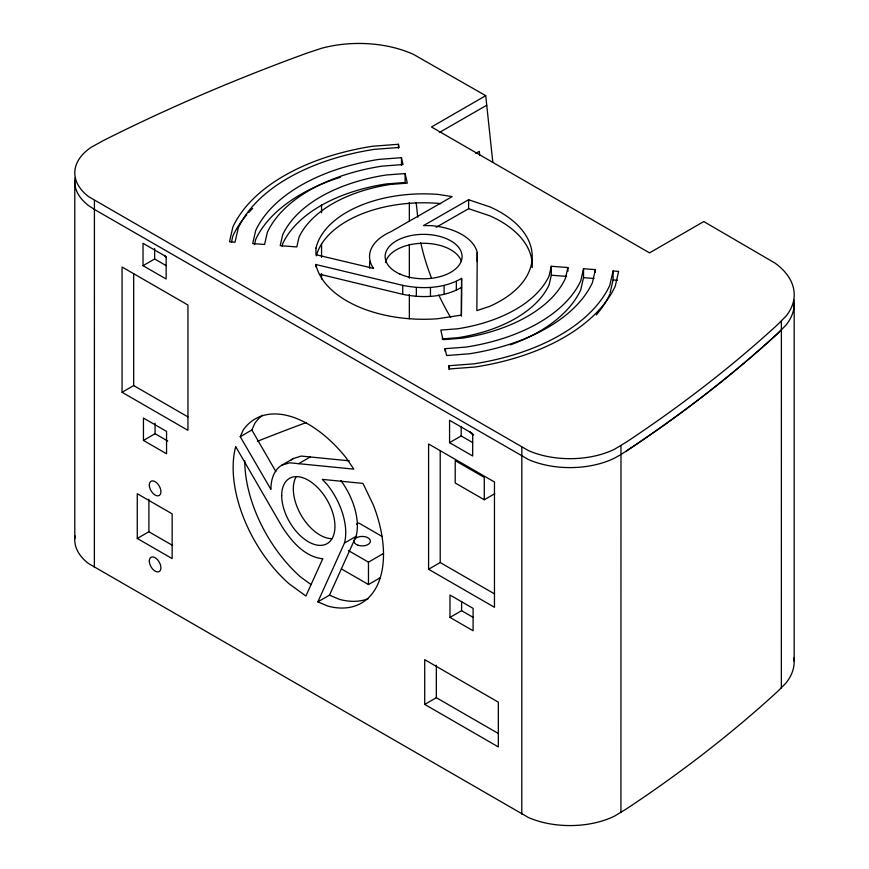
<?xml version="1.0" encoding="UTF-8"?>
<svg xmlns="http://www.w3.org/2000/svg" width="869" height="869" viewBox="0 0 869 869"><rect width="100%" height="100%" fill="white"/><g stroke="black" fill="none" stroke-linecap="round" stroke-linejoin="round"><path stroke-width="1.3" d="M461.613 278.384L461.374 315.11L437.379 318.771A108.625 62.72 0 0 1 315.849 264.513L402.727 285.358C422.291 289.355 444.026 288.638 461.613 278.384L461.428 316.197M477.233 252.607L476.853 310.613L489.41 306.464A108.625 62.72 0 0 0 490.062 206.952L468.619 199.74L423.464 225.614L430.861 225.625A54.063 31.219 0 0 1 477.233 252.607L477.233 261.547M231.458 242.136L232.859 235.977A197.926 114.273 0 0 1 246.785 214.719M254.487 244.721L255.671 239.507A174.311 100.641 0 0 1 340.594 177.2M282.153 246.123L282.707 243.689A146.329 84.489 0 0 1 386.173 183.946L405.117 182.512L405.117 173.561L386.173 174.995A146.329 84.489 0 0 0 282.707 234.739L280.209 245.677L296.796 246.937L299.001 237.259A129.459 74.745 0 0 1 390.539 184.413L407.3 183.142L405.117 173.561M551.304 266.272L549.099 275.951A129.459 74.745 0 0 1 457.55 328.797L440.8 330.079L442.984 339.649L461.928 338.215A146.329 84.489 0 0 0 565.393 278.471L567.891 267.543L551.304 266.272L551.304 275.223L549.099 284.902A129.459 74.745 0 0 1 457.55 337.748L442.093 338.921M595.395 272.182L595.395 269.629L583.523 268.727L580.764 280.85A162.242 93.667 0 0 1 466.045 347.079L445.047 348.675L445.047 351.228M583.523 268.727L583.523 277.678L580.764 289.801A162.242 93.667 0 0 1 510.331 344.874M595.395 269.629L592.419 282.653A174.311 100.641 0 0 1 469.162 353.813L446.612 355.53L445.047 348.675M448.936 365.74L449.664 368.934L475.278 366.99A197.926 114.273 0 0 0 615.23 286.183L618.609 271.389L613.079 270.976L609.799 285.336A192.299 111.026 0 0 1 473.822 363.85L448.936 365.74L448.936 369.575M610.103 292.983L613.079 279.927L613.079 270.976M240.235 436.694L243.222 430.014A106.311 61.373 60 0 1 345.905 457.528L353.846 469.141L289.616 462.786L281.86 465.176A52.911 30.545 60 0 0 270.911 489.399L240.235 436.694L251.858 429.981L254.845 423.301A106.311 61.373 60 0 1 262.373 415.241M344.461 543.049A52.911 30.545 60 0 0 327.026 484.381L322.29 479.384L362.97 483.414L373.42 505.182A106.311 61.373 60 0 1 327.776 606.073L317.858 601.859L344.461 543.049L356.084 536.336A52.911 30.545 60 0 0 340.909 480.6M317.858 601.859L329.481 595.146L356.084 536.336M485.728 95.666L413.742 54.53A87.758 50.663 0 0 0 321.552 48.284L307.365 52.976A1637.131 945.19 0 0 0 103.78 140.343L91.212 147.252A68.238 39.398 0 0 0 88.692 196.709L528.439 450.598A68.716 39.681 0 0 0 614.72 449.132L626.375 442.071A1637.131 945.19 0 0 0 777.701 324.528L785.837 316.338A87.758 50.663 0 0 0 775.029 263.111L703.781 221.552L649.534 252.879L431.469 126.983L485.728 95.666L492.832 162.46M75.082 535.945A68.238 39.398 0 0 0 88.649 563.612L528.395 817.49A68.716 39.681 0 0 0 614.676 816.024L626.343 808.963A1637.131 945.19 0 0 0 777.657 691.42L785.793 683.23A87.758 50.663 0 0 0 793.951 657.974M781.394 330.014L777.701 333.479A1637.131 945.19 0 0 1 626.386 451.022L620.933 454.509M143.027 265.675L166.142 279.025L166.142 256.648L143.027 243.309L143.027 265.675L154.649 258.973L166.207 265.642M439.377 132.501L486.749 105.203M475.777 153.378L479.297 151.347L479.721 155.301M122.062 392.288L187.943 430.329L187.943 305.03L122.062 267L122.062 392.288L133.685 385.575L188.008 416.935M143.45 440.431L166.555 453.781L166.555 431.404L143.45 418.054L143.45 440.431L155.073 433.718L167.782 441.061M137.269 538.465L172.149 558.604L172.149 513.851L137.269 493.722L137.269 538.465L148.903 531.752L172.149 545.178M281.86 465.176L293.494 458.463L301.239 456.073L349.316 460.831M298.632 463.677L310.266 456.964M449.566 442.658L472.682 455.997L472.682 433.631L449.566 420.281L449.566 442.658L461.189 435.945L472.747 442.614M356.453 524.344L358.778 523.008L382.262 536.564M348.502 550.631L368.467 562.156L383.577 553.434M484.272 499.773L484.272 477.396L455.204 460.624L455.204 482.99L484.272 499.773L494.733 493.733M341.452 568.934L368.467 584.533L380.09 577.82M428.591 569.26L494.461 607.29L494.461 482.002L428.591 443.972L428.591 569.26L440.214 562.547L494.537 593.907M449.979 617.403L473.094 630.753L473.094 608.376L449.979 595.037L449.979 617.403L461.602 610.701L473.16 617.37M424.713 704.411L498.339 746.927L498.339 702.174L424.713 659.669L424.713 704.411L436.336 697.698L498.274 733.469M436.195 227.265L468.619 208.69L490.062 215.903A108.625 62.72 0 0 1 532.176 267.652M319.89 274.278L402.727 294.309C422.291 298.306 444.026 297.589 461.613 287.335M620.977 454.53L614.676 458.05A68.716 39.681 0 0 1 528.395 459.516L94.373 209.418M398.436 144.276L372.823 146.22A197.926 114.273 0 0 0 232.859 227.026L229.492 241.821L235.021 242.234L238.302 227.874A192.299 111.026 0 0 1 374.278 149.359L399.164 147.469L398.436 144.276L398.436 148.11M401.489 157.68L378.938 159.396A174.311 100.641 0 0 0 255.671 230.557L252.705 243.581L264.578 244.482L267.337 232.36A162.242 93.667 0 0 1 382.056 166.131L403.053 164.534L401.489 157.68L401.489 165.349M551.304 275.223L566.61 276.385M583.523 277.678L594.07 278.482M613.079 279.927L617.501 280.263M440.735 203.759L438.193 203.357A108.625 62.72 0 0 0 316.273 255.855M329.481 595.146L339.399 599.36A106.311 61.373 60 0 0 368.282 598.676M94.417 209.451L88.649 205.638A68.238 39.398 0 0 1 75.082 177.982M311.135 584.652L300.489 576.897A106.311 61.373 60 0 1 244.776 460.885M251.858 429.981L275.907 471.639M416.153 202.401L417.739 217.207M794.179 303.39L794.179 661.363M781.394 321.074L781.361 687.966M620.977 445.58L620.933 812.472M567.891 267.543L567.891 271.378M521.834 447.263L521.791 814.155M468.619 199.74L468.619 208.69M461.602 601.489L461.602 610.701M461.189 426.733L461.189 435.945M456.355 281.393L456.355 290.344M444.113 285.445L444.113 294.395M440.214 450.729L440.214 562.547M436.336 665.165L436.336 697.698M430.459 287.52L430.459 296.47M416.349 287.498L416.349 296.438M409.342 202.444L409.342 221.389M409.342 244.385L409.342 278.21M409.342 294.439L409.342 318.793M402.727 285.358L402.727 294.309M368.467 562.156L368.467 584.533M321.552 204.628L321.552 212.742M321.552 243.852L321.552 257.387M321.552 273.616L321.552 279.025M315.947 264.382L315.947 266.935M155.073 423.192L155.073 433.718M154.649 248.436L154.649 258.973M148.903 499.208L148.903 531.752M133.685 273.757L133.685 385.575M94.417 200.5L94.373 567.392M74.788 180.654L74.788 538.617M793.984 300.033A87.758 50.663 0 0 1 785.837 325.288L777.668 333.457A1637.131 945.19 0 0 1 626.343 450.989M166.283 257.506A5.486 3.161 60 0 1 164.545 255.345M473.605 434.934A5.486 3.161 60 0 1 469.857 431.611M369.759 268.315A54.063 31.219 0 0 1 370.031 261.319M385.478 262.525A38.475 22.214 0 0 1 422.747 243.298A38.475 22.214 0 0 1 461.472 261.547M609.799 294.287A192.299 111.026 0 0 1 596.275 314.947M248.664 212.579A197.926 114.273 0 0 1 252.64 208.419M257.365 441.333A1620.696 935.696 0 0 1 305.964 422.671M450.642 317.424A159.07 91.842 60 0 1 438.736 294.939M431.426 277.906A159.07 91.842 60 0 1 420.705 242.56M291.289 459.962A52.911 30.545 60 0 1 293.494 458.463M332.045 538.661A37.66 21.736 60 0 1 301.119 515.154A37.66 21.736 60 0 1 296.22 476.625M315.958 248.143L315.958 254.704L373.572 268.402A54.063 31.219 0 0 1 390.854 231.719L452.152 196.6L438.193 194.417A108.625 62.72 0 0 0 315.958 248.143M322.736 558.789L305.888 596.025L288.866 583.61A106.311 61.373 60 0 1 235.705 446.612L281.86 526.277C291.169 540.952 304.389 556.768 322.736 558.789M400.066 274.137A38.475 22.214 0 0 0 461.732 259.549A38.475 22.214 0 0 0 409.017 236.01A38.475 22.214 0 0 0 400.066 274.137M149.305 485A8.223 4.747 60 0 0 158.017 495.851A8.223 4.747 60 0 0 158.017 484.218A8.223 4.747 60 0 0 149.305 485M149.305 561.07A8.223 4.747 60 0 0 158.017 571.921A8.223 4.747 60 0 0 158.017 560.288A8.223 4.747 60 0 0 149.305 561.07M358.093 545.276A8.223 4.747 0 0 0 370.422 541.159A8.223 4.747 0 0 0 358.093 537.053A8.223 4.747 0 0 0 358.093 545.276M281.697 495.623A37.66 21.736 60 0 0 321.639 545.308A37.66 21.736 60 0 0 321.639 492.06A37.66 21.736 60 0 0 281.697 495.623"/></g></svg>
